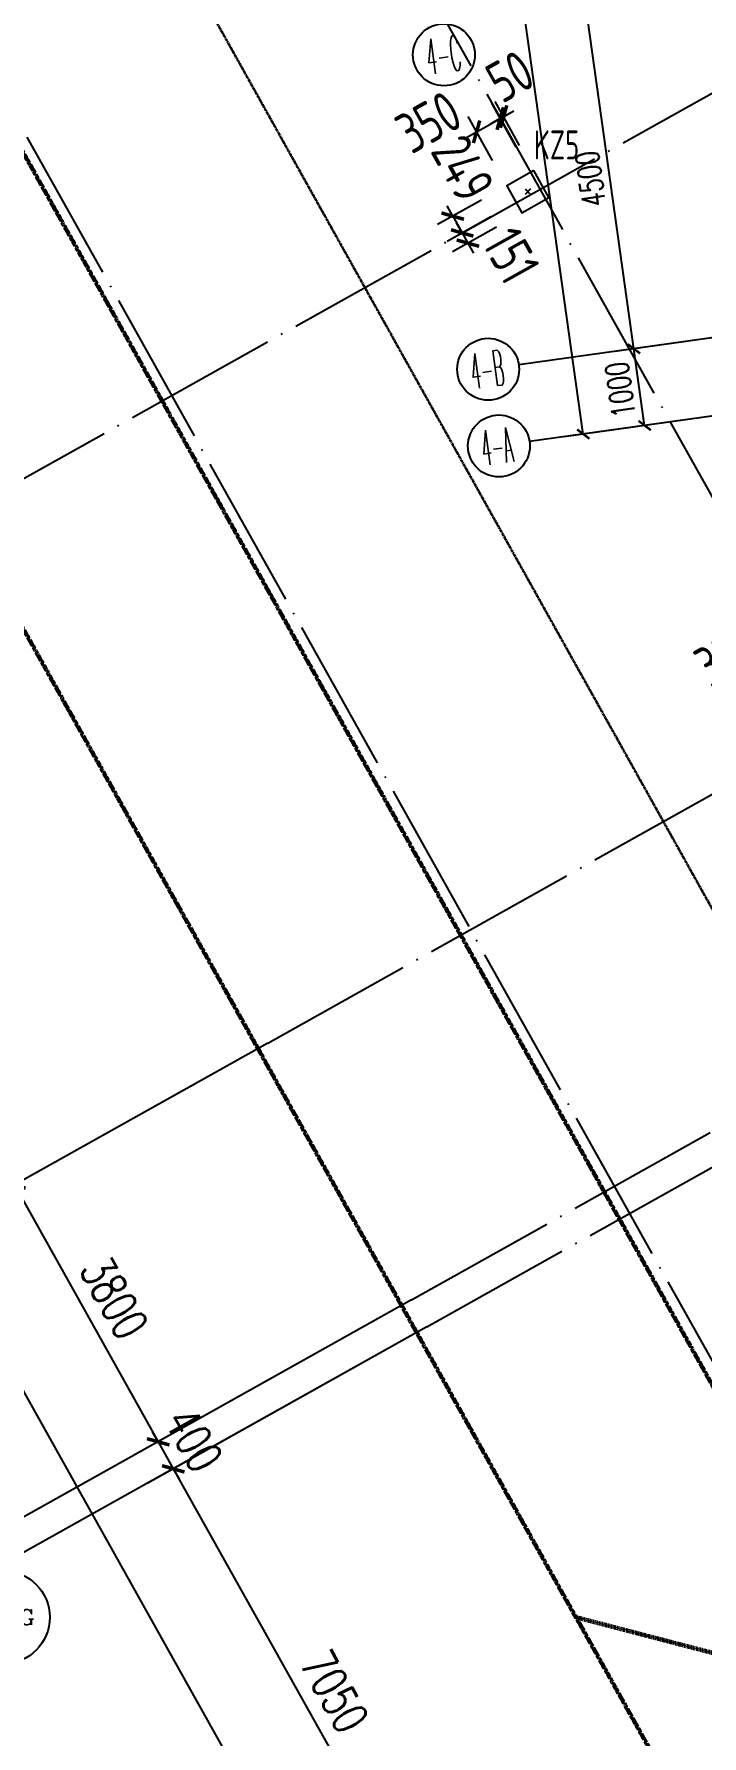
# Model space of a CAD drawing. Header units: millimetres. Extents: x 1089227 to 13101469, y 618865 to 10240562.
# Drawn here: x 1697552 to 1706176, y 4786102 to 4808075 of the extents above; entities that cross this region are included whole.
import ezdxf
from ezdxf.enums import TextEntityAlignment as Align

# ---------------------------------------------------------------- set-up
doc = ezdxf.new("R2010")
doc.units = ezdxf.units.MM
doc.header["$LTSCALE"] = 1000
doc.header["$PDMODE"] = 3
doc.header["$PDSIZE"] = 200
for name, pattern in [('A09-G-CTRL-用地红线+建筑退线_设计区$0$A02-G-MAIN-用地红线+退线_设计区$0$Redline1', [20, 10, -2, 2, -2, 2, -2]), ('A09-G-CTRL-用地红线+建筑退线_设计区$0$Controlline1', [12.8, 8, -1.6, 1.6, -1.6]), ('DOTE', [2.42, 2, -0.2, 0.02, -0.2])]:
    doc.linetypes.add(name, pattern=pattern)
doc.layers.get('0').update_dxf_attribs({"linetype": 'CONTINUOUS'})
doc.layers.get('Defpoints').update_dxf_attribs({"linetype": 'CONTINUOUS'})
doc.layers.add('A09-G-CTRL-用地红线+建筑退线_设计区$0$Z-REDL(用地红线)', color=10, linetype='CONTINUOUS', lineweight=60)
doc.layers.add('A09-G-CTRL-用地红线+建筑退线_设计区$0$Z-REDL-CTRL(建筑控制线)', color=40, linetype='CONTINUOUS', lineweight=35)
for name, color, linetype in [('AXIS', 3, 'CONTINUOUS'), ('AXIS_TEXT', 7, 'CONTINUOUS'), ('COLU_DIM', 3, 'CONTINUOUS'), ('COLU_NUM', 7, 'CONTINUOUS'), ('DOTE', 1, 'DOTE'), ('S-COLU-BEAM', 240, 'CONTINUOUS'), ('单形心', 4, 'CONTINUOUS'), ('辅助', 7, 'CONTINUOUS')]:
    doc.layers.add(name, color=color, linetype=linetype)
doc.styles.add('_TCH_AXIS', font='COMPLEX', dxfattribs={"bigfont": 'AllInOneBig.shx'})
doc.styles.add('_TCH_DIM_T3', font='SIMPLEX', dxfattribs={"width": 0.705882, "bigfont": 'AllInOneBig.shx'})
doc.styles.add('COMPLEX', font='COMPLEX', dxfattribs={"bigfont": 'AllInOneBig.shx'})
doc.styles.add('TSSD_Dimension', font='tssdeng.shx', dxfattribs={"width": 0.75, "bigfont": 'Hztxt.shx'})
doc.styles.add('TSSD_Label', font='Tssdeng.shx', dxfattribs={"width": 0.7, "bigfont": 'hztxt.shx'})
doc.dimstyles.new('_TCH_ARCH&&150', dxfattribs={"dimtxt": 446.25, "dimasz": 150, "dimexe": 375, "dimexo": 450, "dimgap": 189.375, "dimtad": 1, "dimdec": 0, "dimzin": 0, "dimdsep": 46, "dimtxsty": '_TCH_DIM_T3', "dimblk": 'ARCHTICK', "dimcen": 0.09, "dimclrt": 7, "dimazin": 2, "dimtfac": 1, "dimtdec": 0, "dimtix": 1, "dimtmove": 2, "dimatfit": 3, "dimfxl": 0, "dimtolj": 1, "dimtzin": 0, "dimarcsym": 0})
doc.dimstyles.new('_TCH_ARCH-100', dxfattribs={"dimscale": 100, "dimtxt": 2.975, "dimasz": 1, "dimexe": 2.5, "dimexo": 3, "dimgap": 1, "dimtad": 1, "dimdec": 0, "dimzin": 0, "dimdsep": 46, "dimtxsty": '_TCH_DIM_T3', "dimblk": 'ARCHTICK', "dimcen": 0.09, "dimclrt": 7, "dimazin": 2, "dimtfac": 1, "dimtdec": 0, "dimtix": 1, "dimtmove": 2, "dimatfit": 3, "dimfxl": 0, "dimtolj": 1, "dimtzin": 0, "dimarcsym": 0})
doc.dimstyles.new('TSSD_150_150', dxfattribs={"dimtxt": 525, "dimasz": 150, "dimexe": 225, "dimexo": 375, "dimgap": 150, "dimtad": 1, "dimdec": 0, "dimzin": 0, "dimdsep": 46, "dimtxsty": 'TSSD_Dimension', "dimblk": 'ARCHTICK', "dimblk1": 'ARCHTICK', "dimblk2": 'ARCHTICK', "dimcen": 0, "dimdle": 150, "dimclrt": 7, "dimadec": 0, "dimazin": 0, "dimtfac": 1, "dimtdec": 0, "dimtix": 1, "dimtmove": 2, "dimatfit": 3, "dimfxl": 0, "dimtolj": 1, "dimtzin": 0, "dimarcsym": 0})

# ---------------------------------------------------------------- blocks, each defined once
blk = doc.blocks.new('0323最综用地红线')
at = {"layer": 'A09-G-CTRL-用地红线+建筑退线_设计区$0$Z-REDL(用地红线)', "color": 1, "linetype": 'A09-G-CTRL-用地红线+建筑退线_设计区$0$A02-G-MAIN-用地红线+退线_设计区$0$Redline1', "ltscale": 0.0005}
for points in [[(8183461, 3517876), (8169550, 3509328), (8160131, 3503545), (8152099, 3498611), (8138696, 3502107), (8115930, 3542824), (8115518, 3543566), (8115083, 3544303), (8114192, 3545772), (8113134, 3547397), (8112184, 3548757), (8111024, 3550345), (8109764, 3551947), (8108980, 3552895), (8108279, 3553719), (8107449, 3554647), (8106876, 3555285), (8107102, 3555445), (8142901, 3580643), (8156927, 3591183), (8157094, 3591770), (8196348, 3620115)], [(8181891, 3520433), (8167979, 3511884), (8158561, 3506101), (8151618, 3501837), (8140691, 3504687), (8118551, 3544286), (8118121, 3545058), (8117658, 3545843), (8116732, 3547370), (8115621, 3549075), (8114626, 3550500), (8113415, 3552157), (8112100, 3553830), (8111334, 3554756), (8144666, 3578217), (8159537, 3589391), (8159695, 3589947), (8198106, 3617684)], [(8138696, 3502107), (8153344, 3475908)]]:
    blk.add_lwpolyline(points, dxfattribs=at)
at = {"layer": 'A09-G-CTRL-用地红线+建筑退线_设计区$0$Z-REDL-CTRL(建筑控制线)', "linetype": 'A09-G-CTRL-用地红线+建筑退线_设计区$0$Controlline1', "ltscale": 0.0005, "flags": 128}
blk.add_lwpolyline([(8299567, 3686108), (8326626, 3675265), (8336400, 3687495), (8338983, 3690878), (8341712, 3688883), (8341724, 3688834), (8348492, 3681996), (8336495, 3657264), (8335815, 3655857), (8334921, 3653765), (8334408, 3652495), (8333554, 3650188), (8332762, 3647815), (8332296, 3646270), (8331866, 3644682), (8331460, 3643007), (8331063, 3641145), (8330737, 3639422), (8330293, 3636480), (8330017, 3634043), (8329761, 3630317), (8329732, 3627942), (8329763, 3625708), (8329928, 3622644), (8330113, 3620704), (8330325, 3618642), (8330653, 3615645), (8331572, 3606971), (8333151, 3600656), (8334420, 3595620), (8335099, 3592902), (8332162, 3588340), (8329462, 3587873), (8325135, 3587049), (8322510, 3586515), (8319525, 3585891), (8317926, 3585544), (8316578, 3585249), (8315535, 3585011), (8313300, 3584499), (8310791, 3583894), (8309251, 3583537), (8305740, 3582637), (8303918, 3582156), (8302104, 3581668), (8299703, 3581012), (8297227, 3580315), (8295056, 3579682), (8292998, 3579074), (8290643, 3578358), (8288572, 3577710), (8287591, 3577398), (8286161, 3576940), (8284503, 3576401), (8282624, 3575767), (8281086, 3575247), (8278146, 3574222), (8273894, 3572680), (8272471, 3572149), (8271089, 3571640), (8267888, 3570407), (8264331, 3569000), (8260702, 3567515), (8258549, 3566609), (8254947, 3565066), (8252185, 3563832), (8250834, 3563232), (8249176, 3562470), (8247994, 3561930), (8245505, 3560754), (8242980, 3559544), (8239801, 3558013), (8237959, 3557076), (8235838, 3555996), (8233384, 3554698), (8228450, 3552051), (8226178, 3550787), (8222141, 3548504), (8215629, 3544667), (8213710, 3543497), (8193657, 3531175), (8180322, 3522990), (8166408, 3514440), (8156991, 3508658), (8151138, 3505062), (8142685, 3507267), (8121171, 3545747), (8120724, 3546549), (8120233, 3547383), (8119272, 3548967), (8118108, 3550752), (8117067, 3552244), (8115806, 3553970), (8115672, 3554140), (8146431, 3575790), (8162146, 3587599), (8162295, 3588125), (8199863, 3615253), (8204215, 3618404), (8231584, 3638167), (8260590, 3655826), (8295376, 3680010)], close=True, dxfattribs=at)
blk = doc.blocks.new('_AXISO')
blk.add_circle((0, 0), 0.5)
at = {"layer": 'AXIS_TEXT', "style": 'COMPLEX', "width": 1.041667}
blk.add_attdef('A', text='', height=0.56, dxfattribs=at).set_placement((-0.25, -0.28), (0.25, -0.28), align=Align.FIT)
blk = doc.blocks.new('_ArchTick')
at = {"color": 0, "linetype": 'ByBlock', "const_width": 0.3}
blk.add_lwpolyline([(-0.71, -0.71), (0.71, 0.71)], dxfattribs=at)
blk = doc.blocks.new('*D45')
at = {"layer": 'AXIS', "color": 0, "lineweight": -2, "transparency": 16777216}
for p, q in [((-1568, 35500), (-4818, 35500)), ((-4568, -1000), (-4568, 35500)), ((-1568, -1000), (-4818, -1000))]:
    blk.add_line(p, q, dxfattribs=at)
at = {"layer": 'Defpoints', "color": 0, "transparency": 16777216}
for p in [(-4568, 35500), (-1268, 35500), (-1268, -1000)]:
    blk.add_point(p, dxfattribs=at)
at = {"layer": 'AXIS', "color": 0, "linetype": 'ByBlock', "lineweight": -2, "transparency": 16777216, "xscale": 100, "yscale": 100, "zscale": 100}
for p, rotation in [((-4568, 35500), 90), ((-4568, -1000), 270)]:
    blk.add_blockref('_ArchTick', p, dxfattribs=dict(at, rotation=rotation))
at = {"layer": 'AXIS', "color": 7, "transparency": 16777216, "insert": (-4817, 17250), "char_height": 297.5, "attachment_point": 5, "rotation": 90, "style": '_TCH_DIM_T3'}
blk.add_mtext('\\A1;36500', dxfattribs=at)
blk = doc.blocks.new('*D46')
at = {"layer": 'AXIS', "color": 0, "lineweight": -2, "transparency": 16777216}
for p, q in [((-1568, 0), (-4018, 0)), ((-3768, -1000), (-3768, 0)), ((-1568, -1000), (-4018, -1000))]:
    blk.add_line(p, q, dxfattribs=at)
at = {"layer": 'Defpoints', "color": 0, "transparency": 16777216}
for p in [(-3768, 0), (-1268, 0), (-1268, -1000)]:
    blk.add_point(p, dxfattribs=at)
at = {"layer": 'AXIS', "color": 0, "linetype": 'ByBlock', "lineweight": -2, "transparency": 16777216, "xscale": 100, "yscale": 100, "zscale": 100}
for p, rotation in [((-3768, 0), 90), ((-3768, -1000), 270)]:
    blk.add_blockref('_ArchTick', p, dxfattribs=dict(at, rotation=rotation))
at = {"layer": 'AXIS', "color": 7, "transparency": 16777216, "insert": (-4017, -500), "char_height": 297.5, "attachment_point": 5, "rotation": 90, "style": '_TCH_DIM_T3'}
blk.add_mtext('\\A1;1000', dxfattribs=at)
blk = doc.blocks.new('*D47')
at = {"layer": 'AXIS', "color": 0, "lineweight": -2, "transparency": 16777216}
for p, q in [((-1568, 4500), (-4018, 4500)), ((-3768, 0), (-3768, 4500)), ((-1568, 0), (-4018, 0))]:
    blk.add_line(p, q, dxfattribs=at)
at = {"layer": 'Defpoints', "color": 0, "transparency": 16777216}
for p in [(-3768, 4500), (-1268, 4500), (-1268, 0)]:
    blk.add_point(p, dxfattribs=at)
at = {"layer": 'AXIS', "color": 0, "linetype": 'ByBlock', "lineweight": -2, "transparency": 16777216, "xscale": 100, "yscale": 100, "zscale": 100}
for p, rotation in [((-3768, 4500), 90), ((-3768, 0), 270)]:
    blk.add_blockref('_ArchTick', p, dxfattribs=dict(at, rotation=rotation))
at = {"layer": 'AXIS', "color": 7, "transparency": 16777216, "insert": (-4017, 2250), "char_height": 297.5, "attachment_point": 5, "rotation": 90, "style": '_TCH_DIM_T3'}
blk.add_mtext('\\A1;4500', dxfattribs=at)
blk = doc.blocks.new('*D422')
at = {"layer": 'AXIS', "color": 0, "lineweight": -2, "transparency": 16777216}
for p, q in [((-216696, -2812), (-220950, -5193)), ((-220623, -5010), (-191750, -56577)), ((-187823, -54379), (-192077, -56760))]:
    blk.add_line(p, q, dxfattribs=at)
at = {"layer": 'Defpoints', "color": 0, "transparency": 16777216}
for p in [(-216304, -2592), (-187431, -54159), (-191750, -56577)]:
    blk.add_point(p, dxfattribs=at)
at = {"layer": 'AXIS', "color": 0, "lineweight": -2, "transparency": 16777216, "xscale": 150, "yscale": 150, "zscale": 150}
for p, rotation in [((-220623, -5010), 119.2447278322573), ((-191750, -56577), 299.2447278322574)]:
    blk.add_blockref('_ArchTick', p, dxfattribs=dict(at, rotation=rotation))
at = {"layer": 'AXIS', "color": 7, "transparency": 16777216, "insert": (-205826, -30592), "char_height": 446.2, "attachment_point": 5, "rotation": 299.2447, "style": '_TCH_DIM_T3'}
blk.add_mtext('\\A1;59100', dxfattribs=at)
blk = doc.blocks.new('*D429')
at = {"layer": 'AXIS', "color": 0, "lineweight": -2, "transparency": 16777216}
for p, q in [((-199206, -34049), (-202413, -35844)), ((-202086, -35661), (-198642, -41812)), ((-195762, -40200), (-198969, -41995))]:
    blk.add_line(p, q, dxfattribs=at)
at = {"layer": 'Defpoints', "color": 0, "transparency": 16777216}
for p in [(-198814, -33829), (-195370, -39980), (-198642, -41812)]:
    blk.add_point(p, dxfattribs=at)
at = {"layer": 'AXIS', "color": 0, "lineweight": -2, "transparency": 16777216, "xscale": 150, "yscale": 150, "zscale": 150}
for p, rotation in [((-202086, -35661), 119.244727832259), ((-198642, -41812), 299.244727832259)]:
    blk.add_blockref('_ArchTick', p, dxfattribs=dict(at, rotation=rotation))
at = {"layer": 'AXIS', "color": 7, "transparency": 16777216, "insert": (-200004, -38535), "char_height": 446.2, "attachment_point": 5, "rotation": 299.2447, "style": '_TCH_DIM_T3'}
blk.add_mtext('\\A1;7050', dxfattribs=at)
blk = doc.blocks.new('*D430')
at = {"layer": 'AXIS', "color": 0, "lineweight": -2, "transparency": 16777216}
for p, q in [((-199402, -33700), (-202608, -35495)), ((-199206, -34049), (-202413, -35844)), ((-202281, -35312), (-202354, -35181)), ((-202281, -35312), (-202086, -35661)), ((-202086, -35661), (-202012, -35792))]:
    blk.add_line(p, q, dxfattribs=at)
at = {"layer": 'Defpoints', "color": 0, "transparency": 16777216}
for p in [(-199009, -33480), (-198814, -33829), (-202086, -35661)]:
    blk.add_point(p, dxfattribs=at)
at = {"layer": 'AXIS', "color": 0, "lineweight": -2, "transparency": 16777216, "xscale": 150, "yscale": 150, "zscale": 150}
for p, rotation in [((-202281, -35312), 299.2447278322232), ((-202086, -35661), 119.2447278322232)]:
    blk.add_blockref('_ArchTick', p, dxfattribs=dict(at, rotation=rotation))
at = {"layer": 'AXIS', "color": 7, "transparency": 16777216, "insert": (-201824, -35285), "char_height": 446.2, "attachment_point": 5, "rotation": 299.2447, "style": '_TCH_DIM_T3'}
blk.add_mtext('\\A1;400', dxfattribs=at)
blk = doc.blocks.new('*D431')
at = {"layer": 'AXIS', "color": 0, "lineweight": -2, "transparency": 16777216}
for p, q in [((-201258, -30384), (-204465, -32179)), ((-204138, -31996), (-202281, -35312)), ((-199402, -33700), (-202608, -35495))]:
    blk.add_line(p, q, dxfattribs=at)
at = {"layer": 'Defpoints', "color": 0, "transparency": 16777216}
for p in [(-200866, -30164), (-199009, -33480), (-202281, -35312)]:
    blk.add_point(p, dxfattribs=at)
at = {"layer": 'AXIS', "color": 0, "lineweight": -2, "transparency": 16777216, "xscale": 150, "yscale": 150, "zscale": 150}
for p, rotation in [((-204138, -31996), 119.2447278322526), ((-202281, -35312), 299.2447278322526)]:
    blk.add_blockref('_ArchTick', p, dxfattribs=dict(at, rotation=rotation))
at = {"layer": 'AXIS', "color": 7, "transparency": 16777216, "insert": (-202850, -33452), "char_height": 446.2, "attachment_point": 5, "rotation": 299.2447, "style": '_TCH_DIM_T3'}
blk.add_mtext('\\A1;3800', dxfattribs=at)
blk = doc.blocks.new('*D432')
at = {"layer": 'AXIS', "color": 0, "lineweight": -2, "transparency": 16777216}
for p, q in [((-205118, -23491), (-208324, -25286)), ((-207997, -25103), (-204138, -31996)), ((-201258, -30384), (-204465, -32179))]:
    blk.add_line(p, q, dxfattribs=at)
at = {"layer": 'Defpoints', "color": 0, "transparency": 16777216}
for p in [(-204725, -23271), (-200866, -30164), (-204138, -31996)]:
    blk.add_point(p, dxfattribs=at)
at = {"layer": 'AXIS', "color": 0, "lineweight": -2, "transparency": 16777216, "xscale": 150, "yscale": 150, "zscale": 150}
for p, rotation in [((-207997, -25103), 119.2447278322578), ((-204138, -31996), 299.2447278322579)]:
    blk.add_blockref('_ArchTick', p, dxfattribs=dict(at, rotation=rotation))
at = {"layer": 'AXIS', "color": 7, "transparency": 16777216, "insert": (-205707, -28348), "char_height": 446.2, "attachment_point": 5, "rotation": 299.2447, "style": '_TCH_DIM_T3'}
blk.add_mtext('\\A1;7900', dxfattribs=at)
blk = doc.blocks.new('BANWANG_XINGXIN')
at = {"color": 0}
for points in [[(0.71, 0.71), (-0.71, -0.71)], [(-0.71, 0.71), (0.71, -0.71)]]:
    blk.add_lwpolyline(points, dxfattribs=at)
blk = doc.blocks.new('*D1248')
at = {"layer": 'COLU_DIM', "color": 0, "lineweight": -2, "transparency": 16777216}
for p, q in [((1706994, 4799848), (1707561, 4800165)), ((1707638, 4799721), (1707320, 4800288)), ((1707332, 4799550), (1707015, 4800117))]:
    blk.add_line(p, q, dxfattribs=at)
at = {"layer": 'Defpoints', "color": 0, "transparency": 16777216}
for p in [(1707430, 4800092), (1707821, 4799394), (1707516, 4799223)]:
    blk.add_point(p, dxfattribs=at)
at = {"layer": 'COLU_DIM', "color": 0, "lineweight": -2, "transparency": 16777216, "xscale": 150, "yscale": 150, "zscale": 150}
for p, rotation in [((1707430, 4800092), 29.24474469447762), ((1707125, 4799921), 209.2447446944776)]:
    blk.add_blockref('_ArchTick', p, dxfattribs=dict(at, rotation=rotation))
at = {"layer": 'COLU_DIM', "color": 7, "transparency": 16777216, "insert": (1706505, 4800047), "char_height": 525, "attachment_point": 5, "rotation": 29.2447, "style": 'TSSD_Dimension'}
blk.add_mtext('\\A1;350', dxfattribs=at)
blk = doc.blocks.new('*D1276')
at = {"layer": 'COLU_DIM', "color": 0, "lineweight": -2, "transparency": 16777216}
for p, q in [((1703779, 4806613), (1703461, 4807181)), ((1703135, 4806740), (1703702, 4807058)), ((1703473, 4806442), (1703156, 4807010))]:
    blk.add_line(p, q, dxfattribs=at)
at = {"layer": 'Defpoints', "color": 0, "transparency": 16777216}
for p in [(1703571, 4806984), (1703656, 4806115), (1703962, 4806286)]:
    blk.add_point(p, dxfattribs=at)
at = {"layer": 'COLU_DIM', "color": 0, "lineweight": -2, "transparency": 16777216, "xscale": 150, "yscale": 150, "zscale": 150}
for p, rotation in [((1703266, 4806813), 209.2447446944776), ((1703571, 4806984), 29.24474469447762)]:
    blk.add_blockref('_ArchTick', p, dxfattribs=dict(at, rotation=rotation))
at = {"layer": 'COLU_DIM', "color": 7, "transparency": 16777216, "insert": (1702646, 4806939), "char_height": 525, "attachment_point": 5, "rotation": 29.2447, "style": 'TSSD_Dimension'}
blk.add_mtext('\\A1;350', dxfattribs=at)
blk = doc.blocks.new('*D1277')
at = {"layer": 'COLU_DIM', "color": 0, "lineweight": -2, "transparency": 16777216}
for p, q in [((1703779, 4806613), (1703461, 4807181)), ((1703822, 4806638), (1703505, 4807205)), ((1703571, 4806984), (1703440, 4806911)), ((1703571, 4806984), (1703615, 4807009)), ((1703615, 4807009), (1703745, 4807082))]:
    blk.add_line(p, q, dxfattribs=at)
at = {"layer": 'Defpoints', "color": 0, "transparency": 16777216}
for p in [(1703615, 4807009), (1704005, 4806311), (1703962, 4806286)]:
    blk.add_point(p, dxfattribs=at)
at = {"layer": 'COLU_DIM', "color": 0, "lineweight": -2, "transparency": 16777216, "xscale": 150, "yscale": 150, "zscale": 150}
for p, rotation in [((1703615, 4807009), 209.2447446944776), ((1703571, 4806984), 29.24474469447758)]:
    blk.add_blockref('_ArchTick', p, dxfattribs=dict(at, rotation=rotation))
at = {"layer": 'COLU_DIM', "color": 7, "transparency": 16777216, "insert": (1703699, 4807529), "char_height": 525, "attachment_point": 5, "rotation": 29.2447, "style": 'TSSD_Dimension'}
blk.add_mtext('\\A1;50', dxfattribs=at)
blk = doc.blocks.new('*D1278')
at = {"layer": 'COLU_DIM', "color": 0, "lineweight": -2, "transparency": 16777216}
for p, q in [((1703329, 4805932), (1702762, 4805614)), ((1702958, 4805724), (1702885, 4805855)), ((1703451, 4805715), (1702884, 4805397)), ((1702958, 4805724), (1703080, 4805507)), ((1703080, 4805507), (1703153, 4805376))]:
    blk.add_line(p, q, dxfattribs=at)
at = {"layer": 'Defpoints', "color": 0, "transparency": 16777216}
for p in [(1703656, 4806115), (1703778, 4805898), (1703080, 4805507)]:
    blk.add_point(p, dxfattribs=at)
at = {"layer": 'COLU_DIM', "color": 0, "lineweight": -2, "transparency": 16777216, "xscale": 150, "yscale": 150, "zscale": 150}
for p, rotation in [((1702958, 4805724), 299.2447447217133), ((1703080, 4805507), 119.2447447217133)]:
    blk.add_blockref('_ArchTick', p, dxfattribs=dict(at, rotation=rotation))
at = {"layer": 'COLU_DIM', "color": 7, "transparency": 16777216, "insert": (1703088, 4806337), "char_height": 525, "attachment_point": 5, "rotation": 299.2447, "style": 'TSSD_Dimension'}
blk.add_mtext('\\A1;249', dxfattribs=at)
blk = doc.blocks.new('*D1279')
at = {"layer": 'COLU_DIM', "color": 0, "lineweight": -2, "transparency": 16777216}
for p, q in [((1703451, 4805715), (1702884, 4805397)), ((1703080, 4805507), (1703007, 4805638)), ((1703525, 4805583), (1702957, 4805265)), ((1703080, 4805507), (1703154, 4805375)), ((1703154, 4805375), (1703227, 4805244))]:
    blk.add_line(p, q, dxfattribs=at)
at = {"layer": 'Defpoints', "color": 0, "transparency": 16777216}
for p in [(1703778, 4805898), (1703852, 4805766), (1703154, 4805375)]:
    blk.add_point(p, dxfattribs=at)
at = {"layer": 'COLU_DIM', "color": 0, "lineweight": -2, "transparency": 16777216, "xscale": 150, "yscale": 150, "zscale": 150}
for p, rotation in [((1703080, 4805507), 299.2447447217133), ((1703154, 4805375), 119.2447447217133)]:
    blk.add_blockref('_ArchTick', p, dxfattribs=dict(at, rotation=rotation))
at = {"layer": 'COLU_DIM', "color": 7, "transparency": 16777216, "insert": (1703714, 4805218), "char_height": 525, "attachment_point": 5, "rotation": 299.2447, "style": 'TSSD_Dimension'}
blk.add_mtext('\\A1;151', dxfattribs=at)
blk = doc.blocks.new('52+', base_point=(0, -1000))
at = {"layer": 'AXIS'}
for p, q in [((-1268, 0), (-5268, 0)), ((-1268, -1000), (-5268, -1000))]:
    blk.add_line(p, q, dxfattribs=at)
ref = blk.add_blockref('_AXISO', (-5668, 4100), dxfattribs=dict(at, xscale=800, yscale=800, zscale=800))
ref.add_attrib('A', '4-C', (-5894.3, 3873.7), dxfattribs={"color": 7, "height": 452.55, "style": '_TCH_AXIS', "width": 0.33871})
ref = blk.add_blockref('_AXISO', (-5668, 0), dxfattribs=dict(at, xscale=800, yscale=800, zscale=800))
ref.add_attrib('A', '4-B', (-5894.3, -226.3), dxfattribs={"color": 7, "height": 452.55, "style": '_TCH_AXIS', "width": 0.328125})
ref = blk.add_blockref('_AXISO', (-5668, -1000), dxfattribs=dict(at, xscale=800, yscale=800, zscale=800))
ref.add_attrib('A', '4-A', (-5894.3, -1226.3), dxfattribs={"color": 7, "height": 452.55, "style": '_TCH_AXIS', "width": 0.323077})
for p1, p2, distance, picture, middle in [((-1268, -1000), (-1268, 35500), 3300, '*D45', (-4816.8, 17250)), ((-1268, 0), (-1268, 4500), 2500, '*D47', (-4016.8, 2250)), ((-1268, -1000), (-1268, 0), 2500, '*D46', (-4016.8, -500))]:
    dim = blk.add_aligned_dim(p1=p1, p2=p2, distance=distance, dimstyle='_TCH_ARCH-100', dxfattribs=at)
    dim.commit()
    dim.dimension.update_dxf_attribs({"geometry": picture, "text_midpoint": middle})
blk = doc.blocks.new('塔楼轴网260428')
at = {"layer": '辅助', "rotation": 8.00000038206086}
blk.add_blockref('52+', (-192268.4, -21666.4), dxfattribs=at)
blk = doc.blocks.new('裙房轴网260428')
at = {"layer": 'AXIS'}
for p, q in [((-200865.6, -30164.1), (-206100.9, -33095.4)), ((-199009.2, -33479.8), (-204244.4, -36411)), ((-198813.8, -33828.8), (-204049, -36760))]:
    blk.add_line(p, q, dxfattribs=at)
at = {"layer": 'DOTE', "color": 16, "linetype": 'DOTE'}
for p, q in [((-216955.8, 15869.5), (-177126.5, -55266.1)), ((-221711.1, 13207), (-181881.9, -57928.6)), ((-204725.1, -23271), (-185177.7, -12326.4)), ((-200865.6, -30164.1), (-181318.3, -19219.4)), ((-199009.2, -33479.8), (-179461.8, -22535.1)), ((-198813.8, -33828.8), (-179266.4, -22884.1))]:
    blk.add_line(p, q, dxfattribs=at)
at = {"layer": 'AXIS'}
ref = blk.add_blockref('_AXISO', (-204279.4, -37576.7), dxfattribs=dict(at, xscale=1200, yscale=1200, zscale=1200))
ref.add_attrib('A', 'Da-G', dxfattribs={"layer": 'AXIS_TEXT', "height": 199.26, "style": '_TCH_AXIS'}).set_placement((-204687.4, -37676.3), (-203871.4, -37676.3), align=Align.FIT)
for p1, p2, distance, picture, middle in [((-216303.5, -2591.8), (-187430.7, -54159), -4950, '*D422', (-205826.3, -30592.2)), ((-204725.1, -23271), (-200865.6, -30164.1), -3750, '*D432', (-205707.5, -28348.1)), ((-200865.6, -30164.1), (-199009.2, -33479.8), -3750, '*D431', (-202849.5, -33452.5)), ((-199009.2, -33479.8), (-198813.8, -33828.8), -3750, '*D430', (-201823.6, -35284.8)), ((-198813.8, -33828.8), (-195369.5, -39980.2), -3750, '*D429', (-200003.8, -38535))]:
    dim = blk.add_aligned_dim(p1=p1, p2=p2, distance=distance, dimstyle='_TCH_ARCH&&150', dxfattribs=at)
    dim.commit()
    dim.dimension.update_dxf_attribs({"geometry": picture, "text_midpoint": middle})
blk = doc.blocks.new('04地块地下轴网260428')
for name in ['裙房轴网260428', '塔楼轴网260428']:
    blk.add_blockref(name, (0, 0))

msp = doc.modelspace()

# ---------------------------------------------------------------- linework, layer by layer
at = {"layer": 'S-COLU-BEAM'}
msp.add_lwpolyline([(1704004.98, 4806311.404), (1703655.964, 4806115.987), (1703851.38, 4805766.971), (1704200.397, 4805962.387)], close=True, dxfattribs=at)

# ---------------------------------------------------------------- block references
for name, p in [('0323最综用地红线', (-6434145.536, 1285525.343)), ('04地块地下轴网260428', (1901435.755, 4825211.796))]:
    msp.add_blockref(name, p)
at = {"layer": '单形心', "xscale": 50, "yscale": 50, "zscale": 50}
msp.add_blockref('BANWANG_XINGXIN', (1703928.18, 4806039.187), dxfattribs=at)

# ---------------------------------------------------------------- texts
at = {"layer": 'COLU_NUM', "style": 'TSSD_Label', "width": 0.7}
msp.add_text('KZ5', height=375, dxfattribs=at).set_placement((1704005.43, 4806455.603))

# ---------------------------------------------------------------- dimensions: what is measured, and where the dimension line sits
at = {"layer": 'COLU_DIM', "color": 3}
for base, p1, p2, angle, picture, middle in [((1703614.597, 4807008.635), (1703961.942, 4806286.253), (1704005.43, 4806310.603), 29.2447447, '*D1277', (1703698.789, 4807528.532)), ((1703571.109, 4806984.286), (1703656.414, 4806115.186), (1703961.942, 4806286.253), 29.2447447, '*D1276', (1702646.203, 4806939.182)), ((1703080.068, 4805507.02), (1703656.414, 4806115.186), (1703778.1, 4805897.853), 299.2447447, '*D1278', (1703088.044, 4806337.124)), ((1703153.798, 4805375.337), (1703778.1, 4805897.853), (1703851.831, 4805766.17), 299.2447447, '*D1279', (1703714.387, 4805218.468)), ((1707430.134, 4800092.014), (1707515.577, 4799222.992), (1707820.967, 4799393.981), 29.2447447, '*D1248', (1706505.366, 4800046.988))]:
    dim = msp.add_linear_dim(base=base, p1=p1, p2=p2, angle=angle, dimstyle='TSSD_150_150', dxfattribs=at)
    dim.commit()
    dim.dimension.update_dxf_attribs({"geometry": picture, "text_midpoint": middle, "dimtype": 160})

doc.saveas('drawing.dxf')
